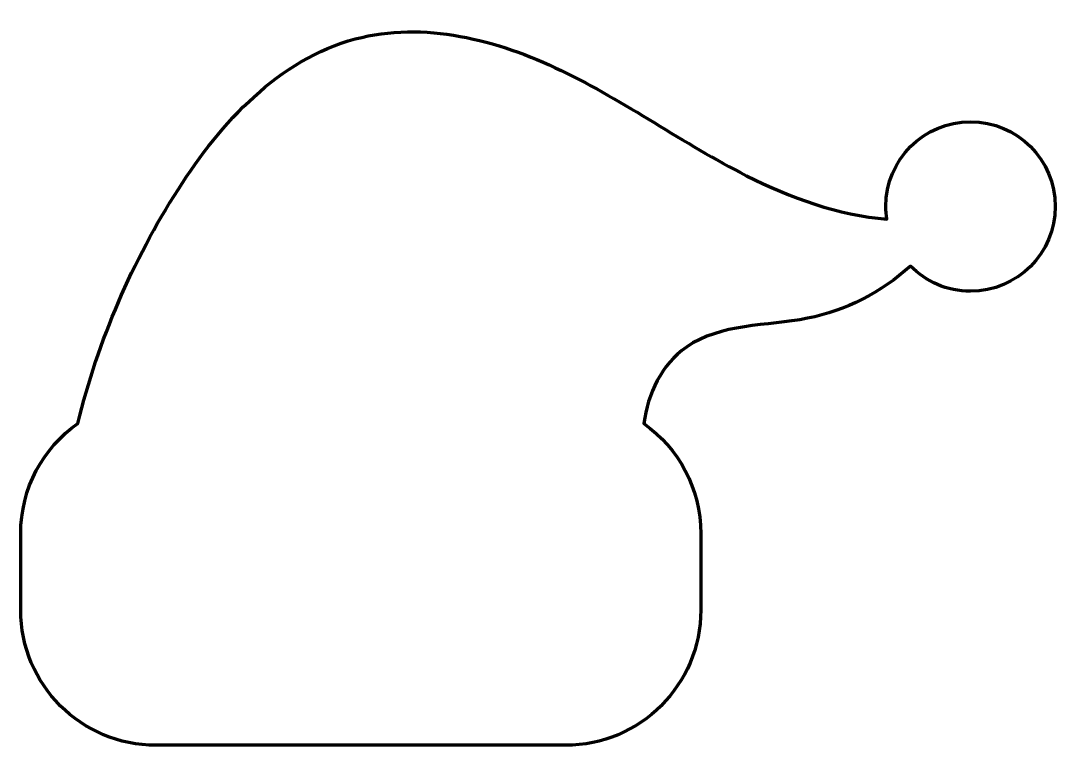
# Model space of a CAD drawing. Header units: inches. Extents: x 1 to 431, y 1 to 302.
import ezdxf

# ---------------------------------------------------------------- set-up
doc = ezdxf.new("R2010")
doc.units = ezdxf.units.IN
doc.header["$MEASUREMENT"] = 0
doc.layers.add('Layer 1', color=7, linetype='Continuous')

# ---------------------------------------------------------------- blocks, each defined once
blk = doc.blocks.new('block 2')
at = {"layer": 'Layer 1', "color": 7, "lineweight": 70}
blk.add_open_spline([(395.78, 260.23), (376.33, 260.23), (360.56, 244.46), (360.56, 225), (360.56, 223.21), (360.73, 221.46), (360.99, 219.74), (340.83, 221.37), (320.86, 228.57), (302.65, 237.8), (276.33, 251.14), (252.28, 268.69), (225.69, 281.5), (199.11, 294.31), (168.56, 302.23), (140.04, 294.64), (108.25, 286.16), (84.28, 259.94), (66.52, 232.24), (47.36, 202.36), (33.24, 169.28), (24.74, 134.82), (10.39, 124.63), (1, 107.91), (1, 88.97), (1, 88.97), (1, 57.24), (1, 57.24), (1, 26.18), (26.18, 1), (57.24, 1), (57.24, 1), (227.41, 1), (227.41, 1), (258.47, 1), (283.65, 26.18), (283.65, 57.24), (283.65, 57.24), (283.65, 88.97), (283.65, 88.97), (283.65, 107.85), (274.32, 124.53), (260.04, 134.73), (261.54, 147.26), (267.39, 159.34), (277.65, 166.51), (291.95, 176.49), (310.93, 175.16), (328.04, 178.52), (343.92, 181.64), (358.8, 189.33), (370.79, 200.19), (377.17, 193.77), (386.01, 189.78), (395.78, 189.78), (415.23, 189.78), (431, 205.55), (431, 225.01), (431, 244.46), (415.23, 260.23), (395.78, 260.23)], degree=3, knots=[0, 0, 0, 0, 1, 1, 1, 2, 2, 2, 3, 3, 3, 4, 4, 4, 5, 5, 5, 6, 6, 6, 7, 7, 7, 8, 8, 8, 9, 9, 9, 10, 10, 10, 11, 11, 11, 12, 12, 12, 13, 13, 13, 14, 14, 14, 15, 15, 15, 16, 16, 16, 17, 17, 17, 18, 18, 18, 19, 19, 19, 20, 20, 20, 20], dxfattribs=at)

msp = doc.modelspace()

# ---------------------------------------------------------------- block references
at = {"layer": 'Layer 1'}
msp.add_blockref('block 2', (0, 0), dxfattribs=at)

doc.saveas('drawing.dxf')
